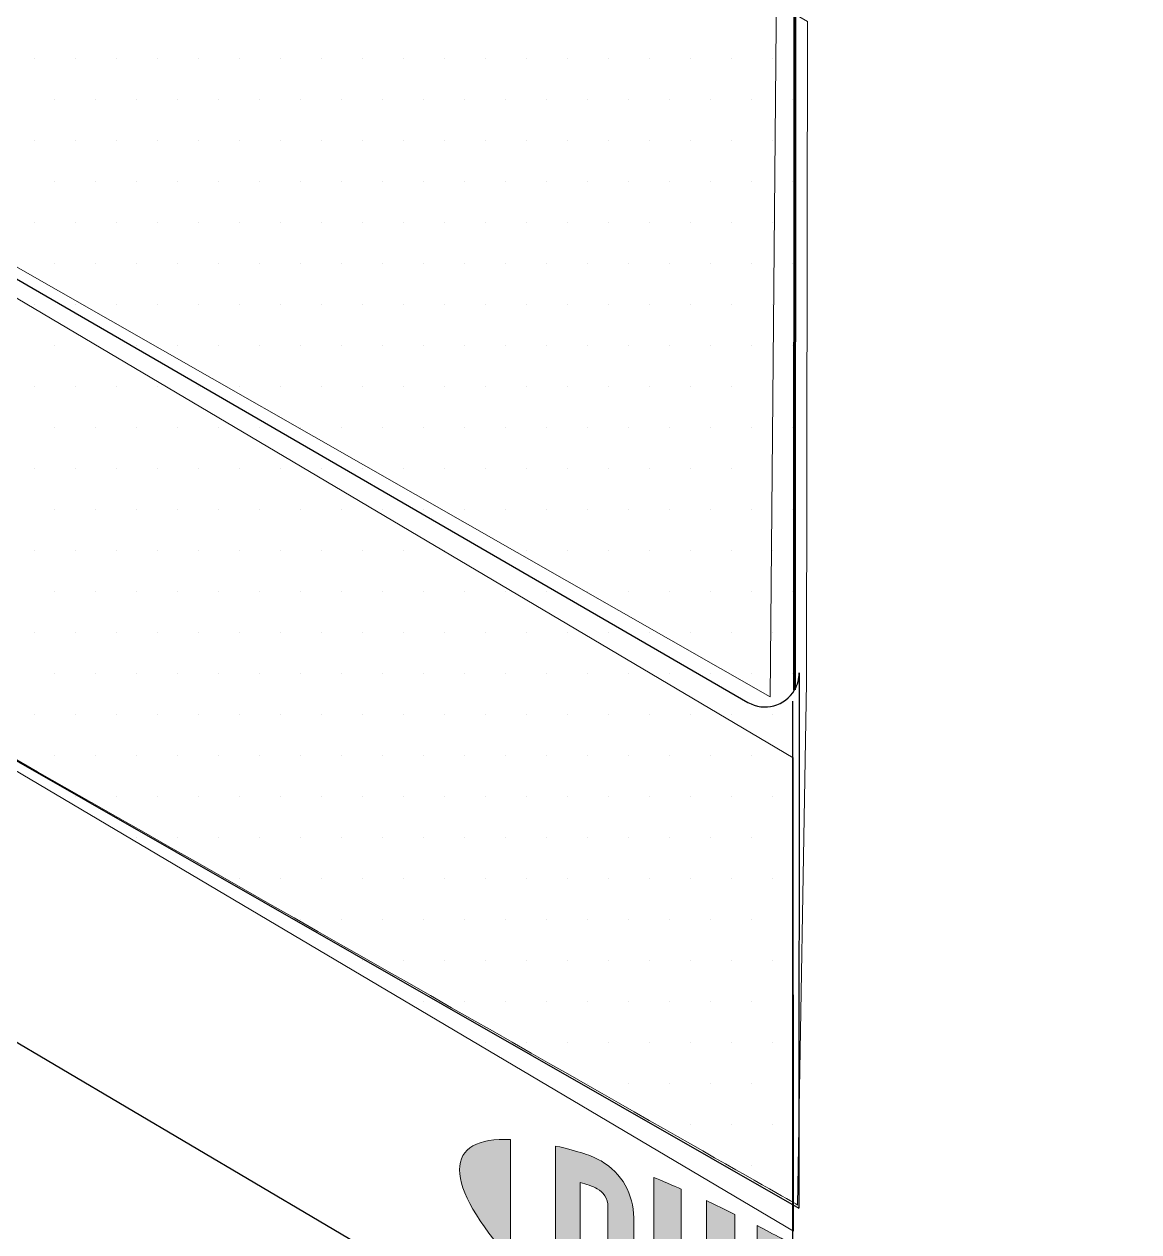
# Model space of a CAD drawing. Header units: inches. Extents: x -24 to 76, y -57 to 19.
# Drawn here: x 13.11 to 13.62, y 9.057 to 9.609 of the extents above; entities that cross this region are included whole.
import ezdxf

# ---------------------------------------------------------------- set-up
doc = ezdxf.new("R2010")
doc.units = ezdxf.units.IN
doc.header["$MEASUREMENT"] = 0
for name, color, linetype, lineweight in [('.ATI-HATCH', 7, 'Continuous', 0), ('G-ANNO-TTLB', 7, 'Continuous', 0), ('TYVEK', 7, 'Continuous', 0), ('X-REF - TRACED', 7, 'Continuous', 0)]:
    doc.layers.add(name, color=color, linetype=linetype, lineweight=lineweight)
pattern_1 = [(45, (0, 0), (-7.071, 7.071), [])]

# ---------------------------------------------------------------- blocks, each defined once
blk = doc.blocks.new('Block_338')
at = {"layer": 'X-REF - TRACED', "true_color": 0x848484, "transparency": 33554687}
h = blk.add_hatch(color=252, dxfattribs=at)
h.dxf.hatch_style = 2
edge = h.paths.add_edge_path()
edge.add_spline(control_points=[(13.30905, 9.0858), (13.30905, 9.07577), (13.31754, 9.06147), (13.33235, 9.04486), (13.33235, 9.04486), (13.33235, 9.09961), (13.33235, 9.09961), (13.31754, 9.10017), (13.30905, 9.09574), (13.30905, 9.0858)], knot_values=[0, 0, 0, 0, 1, 1, 1, 2, 2, 2, 3, 3, 3, 3], degree=3, periodic=0)
h = blk.add_hatch(color=252, dxfattribs=at)
h.dxf.hatch_style = 2
edge = h.paths.add_edge_path()
edge.add_spline(control_points=[(13.37687, 9.02426), (13.37687, 9.02006), (13.37467, 9.01993), (13.37204, 9.02145), (13.36999, 9.02263), (13.36683, 9.02531), (13.36425, 9.02761), (13.36425, 9.02761), (13.36425, 9.07996), (13.36425, 9.07996), (13.36683, 9.07925), (13.36999, 9.07828), (13.37204, 9.0771), (13.37467, 9.07558), (13.37687, 9.07291), (13.37687, 9.06871), (13.37687, 9.06871), (13.37687, 9.02426), (13.37687, 9.02426)], knot_values=[0, 0, 0, 0, 1, 1, 1, 2, 2, 2, 3, 3, 3, 4, 4, 4, 5, 5, 5, 6, 6, 6, 6], degree=3, periodic=0)
edge = h.paths.add_edge_path()
edge.add_spline(control_points=[(13.37376, 9.08979), (13.36962, 9.09218), (13.36365, 9.09423), (13.35285, 9.09663), (13.35285, 9.09663), (13.35285, 9.02407), (13.35285, 9.02407), (13.36235, 9.01529), (13.36962, 9.00916), (13.37376, 9.00677), (13.3833, 9.00126), (13.38867, 9.00485), (13.38867, 9.01558), (13.38867, 9.01558), (13.38867, 9.06376), (13.38867, 9.06376), (13.38867, 9.07449), (13.3833, 9.08428), (13.37376, 9.08979)], knot_values=[0, 0, 0, 0, 1, 1, 1, 2, 2, 2, 3, 3, 3, 4, 4, 4, 5, 5, 5, 6, 6, 6, 6], degree=3, periodic=0)
h = blk.add_hatch(color=252, dxfattribs=at)
h.dxf.hatch_style = 2
edge = h.paths.add_edge_path()
edge.add_spline(control_points=[(13.42191, 8.98975), (13.42191, 8.98555), (13.42065, 8.98362), (13.41608, 8.9869), (13.41159, 8.99011), (13.41038, 8.99299), (13.41038, 8.99796), (13.41038, 8.99796), (13.41038, 9.07694), (13.41038, 9.07694), (13.40739, 9.07829), (13.40075, 9.08107), (13.3979, 9.08225), (13.3979, 9.08225), (13.3979, 9.00237), (13.3979, 9.00237), (13.3979, 8.98962), (13.4033, 8.98154), (13.41608, 8.97248), (13.42777, 8.96419), (13.43493, 8.96683), (13.43493, 8.98099), (13.43493, 8.98099), (13.43493, 9.06537), (13.43493, 9.06537), (13.43249, 9.06663), (13.42449, 9.07047), (13.42191, 9.07165), (13.42191, 9.07165), (13.42191, 8.98975), (13.42191, 8.98975)], knot_values=[0, 0, 0, 0, 1, 1, 1, 2, 2, 2, 3, 3, 3, 4, 4, 4, 5, 5, 5, 6, 6, 6, 7, 7, 7, 8, 8, 8, 9, 9, 9, 10, 10, 10, 10], degree=3, periodic=0)
h = blk.add_hatch(color=252, dxfattribs=at)
h.dxf.hatch_style = 2
edge = h.paths.add_edge_path()
edge.add_spline(control_points=[(13.4694, 8.99703), (13.4694, 8.99246), (13.468, 8.99095), (13.46271, 8.99399), (13.46271, 8.99399), (13.45813, 8.99661), (13.45813, 8.99661), (13.45813, 8.99661), (13.45813, 9.03856), (13.45813, 9.03856), (13.46017, 9.03751), (13.46125, 9.03691), (13.46248, 9.03621), (13.4682, 9.0329), (13.4694, 9.02972), (13.4694, 9.02506), (13.4694, 9.02506), (13.4694, 8.99703), (13.4694, 8.99703)], knot_values=[0, 0, 0, 0, 1, 1, 1, 2, 2, 2, 3, 3, 3, 4, 4, 4, 5, 5, 5, 6, 6, 6, 6], degree=3, periodic=0)
edge = h.paths.add_edge_path()
edge.add_spline(control_points=[(13.46324, 9.0506), (13.46097, 9.05191), (13.45271, 9.05636), (13.44511, 9.06023), (13.44511, 9.06023), (13.44511, 8.95393), (13.44511, 8.95393), (13.44769, 8.95228), (13.45447, 8.94796), (13.45813, 8.94574), (13.45813, 8.94574), (13.45813, 8.98184), (13.45813, 8.98184), (13.45813, 8.98184), (13.46324, 8.97891), (13.46324, 8.97891), (13.47688, 8.97107), (13.48256, 8.97481), (13.48256, 8.98831), (13.48256, 8.98831), (13.48256, 9.01964), (13.48256, 9.01964), (13.48256, 9.03286), (13.47618, 9.04313), (13.46324, 9.0506)], knot_values=[0, 0, 0, 0, 1, 1, 1, 2, 2, 2, 3, 3, 3, 4, 4, 4, 5, 5, 5, 6, 6, 6, 7, 7, 7, 8, 8, 8, 8], degree=3, periodic=0)
h = blk.add_hatch(color=252, dxfattribs=at)
h.dxf.hatch_style = 2
edge = h.paths.add_edge_path()
edge.add_spline(control_points=[(13.51593, 8.93304), (13.51593, 8.92884), (13.51471, 8.92737), (13.5101, 8.92988), (13.50535, 8.93246), (13.50406, 8.93554), (13.50406, 8.93989), (13.50406, 8.93989), (13.50406, 9.00616), (13.50406, 9.00616), (13.50406, 9.01052), (13.50535, 9.01218), (13.5101, 9.00929), (13.51471, 9.00647), (13.51593, 9.00351), (13.51593, 8.99931), (13.51593, 8.99931), (13.51593, 8.93304), (13.51593, 8.93304)], knot_values=[0, 0, 0, 0, 1, 1, 1, 2, 2, 2, 3, 3, 3, 4, 4, 4, 5, 5, 5, 6, 6, 6, 6], degree=3, periodic=0)
edge = h.paths.add_edge_path()
edge.add_spline(control_points=[(13.5101, 9.02414), (13.49802, 9.03178), (13.49083, 9.02982), (13.49083, 9.01582), (13.49083, 9.01582), (13.49083, 8.94629), (13.49083, 8.94629), (13.49083, 8.93151), (13.49734, 8.92167), (13.5101, 8.91495), (13.52258, 8.90836), (13.52909, 8.91005), (13.52909, 8.92575), (13.52909, 8.92575), (13.52909, 8.99213), (13.52909, 8.99213), (13.52909, 9.00711), (13.5232, 9.01584), (13.5101, 9.02414)], knot_values=[0, 0, 0, 0, 1, 1, 1, 2, 2, 2, 3, 3, 3, 4, 4, 4, 5, 5, 5, 6, 6, 6, 6], degree=3, periodic=0)
h = blk.add_hatch(color=252, dxfattribs=at)
h.dxf.hatch_style = 2
edge = h.paths.add_edge_path()
edge.add_spline(control_points=[(13.56525, 8.93309), (13.56525, 8.93309), (13.5508, 8.99548), (13.5508, 8.99548), (13.54686, 8.99834), (13.54212, 9.00169), (13.53845, 9.00419), (13.53845, 9.00419), (13.53845, 8.90218), (13.53845, 8.90218), (13.54103, 8.90097), (13.5476, 8.89804), (13.55099, 8.89658), (13.55099, 8.89658), (13.54996, 8.95728), (13.54996, 8.95728), (13.54996, 8.95728), (13.56525, 8.89069), (13.56525, 8.89069), (13.5685, 8.88941), (13.57325, 8.88761), (13.57637, 8.8865), (13.57637, 8.8865), (13.57637, 8.97612), (13.57637, 8.97612), (13.57312, 8.97874), (13.5672, 8.9833), (13.56435, 8.98544), (13.56435, 8.98544), (13.56525, 8.93309), (13.56525, 8.93309)], knot_values=[0, 0, 0, 0, 1, 1, 1, 2, 2, 2, 3, 3, 3, 4, 4, 4, 5, 5, 5, 6, 6, 6, 7, 7, 7, 8, 8, 8, 9, 9, 9, 10, 10, 10, 10], degree=3, periodic=0)
h = blk.add_hatch(color=252, dxfattribs=at)
h.dxf.hatch_style = 2
edge = h.paths.add_edge_path()
edge.add_spline(control_points=[(13.58282, 8.95673), (13.58604, 8.9542), (13.58922, 8.95163), (13.59231, 8.94907), (13.59231, 8.94907), (13.59231, 8.88124), (13.59231, 8.88124), (13.59516, 8.88036), (13.60045, 8.87889), (13.60398, 8.87805), (13.60398, 8.87805), (13.60398, 8.93913), (13.60398, 8.93913), (13.60737, 8.93617), (13.61056, 8.93332), (13.61348, 8.93067), (13.61348, 8.93067), (13.61348, 8.94375), (13.61348, 8.94375), (13.60427, 8.95276), (13.59438, 8.96147), (13.58282, 8.97091), (13.58282, 8.97091), (13.58282, 8.95673), (13.58282, 8.95673)], knot_values=[0, 0, 0, 0, 1, 1, 1, 2, 2, 2, 3, 3, 3, 4, 4, 4, 5, 5, 5, 6, 6, 6, 7, 7, 7, 8, 8, 8, 8], degree=3, periodic=0)
h = blk.add_hatch(color=252, dxfattribs=at)
h.dxf.hatch_style = 2
edge = h.paths.add_edge_path()
edge.add_spline(control_points=[(13.6508, 8.88849), (13.6508, 8.87844), (13.6423, 8.87397), (13.62748, 8.87446), (13.62748, 8.87446), (13.62748, 8.92923), (13.62748, 8.92923), (13.6423, 8.91266), (13.6508, 8.89842), (13.6508, 8.88849)], knot_values=[0, 0, 0, 0, 1, 1, 1, 2, 2, 2, 3, 3, 3, 3], degree=3, periodic=0)
h = blk.add_hatch(color=252, dxfattribs=at)
h.dxf.hatch_style = 2
edge = h.paths.add_edge_path()
edge.add_spline(control_points=[(13.64387, 8.85952), (13.64387, 8.85952), (13.64528, 8.85871), (13.64528, 8.85871), (13.64528, 8.85871), (13.64736, 8.85377), (13.64736, 8.85377), (13.64736, 8.85377), (13.64944, 8.85631), (13.64944, 8.85631), (13.64944, 8.85631), (13.6508, 8.85552), (13.6508, 8.85552), (13.6508, 8.85552), (13.6508, 8.84763), (13.6508, 8.84763), (13.6508, 8.84763), (13.64953, 8.84837), (13.64953, 8.84837), (13.64953, 8.84837), (13.64953, 8.85398), (13.64953, 8.85398), (13.64953, 8.85398), (13.6474, 8.85144), (13.6474, 8.85144), (13.6474, 8.85144), (13.64727, 8.85151), (13.64727, 8.85151), (13.64727, 8.85151), (13.64515, 8.85651), (13.64515, 8.85651), (13.64515, 8.85651), (13.64515, 8.85089), (13.64515, 8.85089), (13.64515, 8.85089), (13.64387, 8.85163), (13.64387, 8.85163), (13.64387, 8.85163), (13.64387, 8.85952), (13.64387, 8.85952)], knot_values=[0, 0, 0, 0, 1, 1, 1, 2, 2, 2, 3, 3, 3, 4, 4, 4, 5, 5, 5, 6, 6, 6, 7, 7, 7, 8, 8, 8, 9, 9, 9, 10, 10, 10, 11, 11, 11, 12, 12, 12, 13, 13, 13, 13], degree=3, periodic=0)
edge = h.paths.add_edge_path()
edge.add_spline(control_points=[(13.63896, 8.86098), (13.63896, 8.86098), (13.63683, 8.8622), (13.63683, 8.8622), (13.63683, 8.8622), (13.63683, 8.86359), (13.63683, 8.86359), (13.63683, 8.86359), (13.6424, 8.86037), (13.6424, 8.86037), (13.6424, 8.86037), (13.6424, 8.85899), (13.6424, 8.85899), (13.6424, 8.85899), (13.64027, 8.86022), (13.64027, 8.86022), (13.64027, 8.86022), (13.64027, 8.85371), (13.64027, 8.85371), (13.64027, 8.85371), (13.63896, 8.85447), (13.63896, 8.85447), (13.63896, 8.85447), (13.63896, 8.86098), (13.63896, 8.86098)], knot_values=[0, 0, 0, 0, 1, 1, 1, 2, 2, 2, 3, 3, 3, 4, 4, 4, 5, 5, 5, 6, 6, 6, 7, 7, 7, 8, 8, 8, 8], degree=3, periodic=0)
at = {"layer": 'X-REF - TRACED'}
for points, knots in [([(13.30905, 9.0858), (13.30905, 9.07577), (13.31754, 9.06147), (13.33235, 9.04486), (13.33235, 9.04486), (13.33235, 9.09961), (13.33235, 9.09961), (13.31754, 9.10017), (13.30905, 9.09574), (13.30905, 9.0858)], [0, 0, 0, 0, 1, 1, 1, 2, 2, 2, 3, 3, 3, 3]), ([(13.37376, 9.08979), (13.36962, 9.09218), (13.36365, 9.09423), (13.35285, 9.09663), (13.35285, 9.09663), (13.35285, 9.02407), (13.35285, 9.02407), (13.36235, 9.01529), (13.36962, 9.00916), (13.37376, 9.00677), (13.3833, 9.00126), (13.38867, 9.00485), (13.38867, 9.01558), (13.38867, 9.01558), (13.38867, 9.06376), (13.38867, 9.06376), (13.38867, 9.07449), (13.3833, 9.08428), (13.37376, 9.08979)], [0, 0, 0, 0, 1, 1, 1, 2, 2, 2, 3, 3, 3, 4, 4, 4, 5, 5, 5, 6, 6, 6, 6]), ([(13.42191, 8.98975), (13.42191, 8.98555), (13.42065, 8.98362), (13.41608, 8.9869), (13.41159, 8.99011), (13.41038, 8.99299), (13.41038, 8.99796), (13.41038, 8.99796), (13.41038, 9.07694), (13.41038, 9.07694), (13.40739, 9.07829), (13.40075, 9.08107), (13.3979, 9.08225), (13.3979, 9.08225), (13.3979, 9.00237), (13.3979, 9.00237), (13.3979, 8.98962), (13.4033, 8.98154), (13.41608, 8.97248), (13.42777, 8.96419), (13.43493, 8.96683), (13.43493, 8.98099), (13.43493, 8.98099), (13.43493, 9.06537), (13.43493, 9.06537), (13.43249, 9.06663), (13.42449, 9.07047), (13.42191, 9.07165), (13.42191, 9.07165), (13.42191, 8.98975), (13.42191, 8.98975)], [0, 0, 0, 0, 1, 1, 1, 2, 2, 2, 3, 3, 3, 4, 4, 4, 5, 5, 5, 6, 6, 6, 7, 7, 7, 8, 8, 8, 9, 9, 9, 10, 10, 10, 10]), ([(13.37687, 9.02426), (13.37687, 9.02006), (13.37467, 9.01993), (13.37204, 9.02145), (13.36999, 9.02263), (13.36683, 9.02531), (13.36425, 9.02761), (13.36425, 9.02761), (13.36425, 9.07996), (13.36425, 9.07996), (13.36683, 9.07925), (13.36999, 9.07828), (13.37204, 9.0771), (13.37467, 9.07558), (13.37687, 9.07291), (13.37687, 9.06871), (13.37687, 9.06871), (13.37687, 9.02426), (13.37687, 9.02426)], [0, 0, 0, 0, 1, 1, 1, 2, 2, 2, 3, 3, 3, 4, 4, 4, 5, 5, 5, 6, 6, 6, 6]), ([(13.46324, 9.0506), (13.46097, 9.05191), (13.45271, 9.05636), (13.44511, 9.06023), (13.44511, 9.06023), (13.44511, 8.95393), (13.44511, 8.95393), (13.44769, 8.95228), (13.45447, 8.94796), (13.45813, 8.94574), (13.45813, 8.94574), (13.45813, 8.98184), (13.45813, 8.98184), (13.45813, 8.98184), (13.46324, 8.97891), (13.46324, 8.97891), (13.47688, 8.97107), (13.48256, 8.97481), (13.48256, 8.98831), (13.48256, 8.98831), (13.48256, 9.01964), (13.48256, 9.01964), (13.48256, 9.03286), (13.47618, 9.04313), (13.46324, 9.0506)], [0, 0, 0, 0, 1, 1, 1, 2, 2, 2, 3, 3, 3, 4, 4, 4, 5, 5, 5, 6, 6, 6, 7, 7, 7, 8, 8, 8, 8]), ([(13.4694, 8.99703), (13.4694, 8.99246), (13.468, 8.99095), (13.46271, 8.99399), (13.46271, 8.99399), (13.45813, 8.99661), (13.45813, 8.99661), (13.45813, 8.99661), (13.45813, 9.03856), (13.45813, 9.03856), (13.46017, 9.03751), (13.46125, 9.03691), (13.46248, 9.03621), (13.4682, 9.0329), (13.4694, 9.02972), (13.4694, 9.02506), (13.4694, 9.02506), (13.4694, 8.99703), (13.4694, 8.99703)], [0, 0, 0, 0, 1, 1, 1, 2, 2, 2, 3, 3, 3, 4, 4, 4, 5, 5, 5, 6, 6, 6, 6]), ([(13.5101, 9.02414), (13.49802, 9.03178), (13.49083, 9.02982), (13.49083, 9.01582), (13.49083, 9.01582), (13.49083, 8.94629), (13.49083, 8.94629), (13.49083, 8.93151), (13.49734, 8.92167), (13.5101, 8.91495), (13.52258, 8.90836), (13.52909, 8.91005), (13.52909, 8.92575), (13.52909, 8.92575), (13.52909, 8.99213), (13.52909, 8.99213), (13.52909, 9.00711), (13.5232, 9.01584), (13.5101, 9.02414)], [0, 0, 0, 0, 1, 1, 1, 2, 2, 2, 3, 3, 3, 4, 4, 4, 5, 5, 5, 6, 6, 6, 6]), ([(13.51593, 8.93304), (13.51593, 8.92884), (13.51471, 8.92737), (13.5101, 8.92988), (13.50535, 8.93246), (13.50406, 8.93554), (13.50406, 8.93989), (13.50406, 8.93989), (13.50406, 9.00616), (13.50406, 9.00616), (13.50406, 9.01052), (13.50535, 9.01218), (13.5101, 9.00929), (13.51471, 9.00647), (13.51593, 9.00351), (13.51593, 8.99931), (13.51593, 8.99931), (13.51593, 8.93304), (13.51593, 8.93304)], [0, 0, 0, 0, 1, 1, 1, 2, 2, 2, 3, 3, 3, 4, 4, 4, 5, 5, 5, 6, 6, 6, 6]), ([(13.56525, 8.93309), (13.56525, 8.93309), (13.5508, 8.99548), (13.5508, 8.99548), (13.54686, 8.99834), (13.54212, 9.00169), (13.53845, 9.00419), (13.53845, 9.00419), (13.53845, 8.90218), (13.53845, 8.90218), (13.54103, 8.90097), (13.5476, 8.89804), (13.55099, 8.89658), (13.55099, 8.89658), (13.54996, 8.95728), (13.54996, 8.95728), (13.54996, 8.95728), (13.56525, 8.89069), (13.56525, 8.89069), (13.5685, 8.88941), (13.57325, 8.88761), (13.57637, 8.8865), (13.57637, 8.8865), (13.57637, 8.97612), (13.57637, 8.97612), (13.57312, 8.97874), (13.5672, 8.9833), (13.56435, 8.98544), (13.56435, 8.98544), (13.56525, 8.93309), (13.56525, 8.93309)], [0, 0, 0, 0, 1, 1, 1, 2, 2, 2, 3, 3, 3, 4, 4, 4, 5, 5, 5, 6, 6, 6, 7, 7, 7, 8, 8, 8, 9, 9, 9, 10, 10, 10, 10]), ([(13.58282, 8.95673), (13.58604, 8.9542), (13.58922, 8.95163), (13.59231, 8.94907), (13.59231, 8.94907), (13.59231, 8.88124), (13.59231, 8.88124), (13.59516, 8.88036), (13.60045, 8.87889), (13.60398, 8.87805), (13.60398, 8.87805), (13.60398, 8.93913), (13.60398, 8.93913), (13.60737, 8.93617), (13.61056, 8.93332), (13.61348, 8.93067), (13.61348, 8.93067), (13.61348, 8.94375), (13.61348, 8.94375), (13.60427, 8.95276), (13.59438, 8.96147), (13.58282, 8.97091), (13.58282, 8.97091), (13.58282, 8.95673), (13.58282, 8.95673)], [0, 0, 0, 0, 1, 1, 1, 2, 2, 2, 3, 3, 3, 4, 4, 4, 5, 5, 5, 6, 6, 6, 7, 7, 7, 8, 8, 8, 8]), ([(13.6508, 8.88849), (13.6508, 8.87844), (13.6423, 8.87397), (13.62748, 8.87446), (13.62748, 8.87446), (13.62748, 8.92923), (13.62748, 8.92923), (13.6423, 8.91266), (13.6508, 8.89842), (13.6508, 8.88849)], [0, 0, 0, 0, 1, 1, 1, 2, 2, 2, 3, 3, 3, 3]), ([(13.63896, 8.86098), (13.63896, 8.86098), (13.63683, 8.8622), (13.63683, 8.8622), (13.63683, 8.8622), (13.63683, 8.86359), (13.63683, 8.86359), (13.63683, 8.86359), (13.6424, 8.86037), (13.6424, 8.86037), (13.6424, 8.86037), (13.6424, 8.85899), (13.6424, 8.85899), (13.6424, 8.85899), (13.64027, 8.86022), (13.64027, 8.86022), (13.64027, 8.86022), (13.64027, 8.85371), (13.64027, 8.85371), (13.64027, 8.85371), (13.63896, 8.85447), (13.63896, 8.85447), (13.63896, 8.85447), (13.63896, 8.86098), (13.63896, 8.86098)], [0, 0, 0, 0, 1, 1, 1, 2, 2, 2, 3, 3, 3, 4, 4, 4, 5, 5, 5, 6, 6, 6, 7, 7, 7, 8, 8, 8, 8]), ([(13.64387, 8.85952), (13.64387, 8.85952), (13.64528, 8.85871), (13.64528, 8.85871), (13.64528, 8.85871), (13.64736, 8.85377), (13.64736, 8.85377), (13.64736, 8.85377), (13.64944, 8.85631), (13.64944, 8.85631), (13.64944, 8.85631), (13.6508, 8.85552), (13.6508, 8.85552), (13.6508, 8.85552), (13.6508, 8.84763), (13.6508, 8.84763), (13.6508, 8.84763), (13.64953, 8.84837), (13.64953, 8.84837), (13.64953, 8.84837), (13.64953, 8.85398), (13.64953, 8.85398), (13.64953, 8.85398), (13.6474, 8.85144), (13.6474, 8.85144), (13.6474, 8.85144), (13.64727, 8.85151), (13.64727, 8.85151), (13.64727, 8.85151), (13.64515, 8.85651), (13.64515, 8.85651), (13.64515, 8.85651), (13.64515, 8.85089), (13.64515, 8.85089), (13.64515, 8.85089), (13.64387, 8.85163), (13.64387, 8.85163), (13.64387, 8.85163), (13.64387, 8.85952), (13.64387, 8.85952)], [0, 0, 0, 0, 1, 1, 1, 2, 2, 2, 3, 3, 3, 4, 4, 4, 5, 5, 5, 6, 6, 6, 7, 7, 7, 8, 8, 8, 9, 9, 9, 10, 10, 10, 11, 11, 11, 12, 12, 12, 13, 13, 13, 13])]:
    blk.add_open_spline(points, degree=3, knots=knots, dxfattribs=at)
blk = doc.blocks.new('Block_337')
at = {"layer": 'X-REF - TRACED'}
blk.add_blockref('Block_338', (0, 0), dxfattribs=at)
blk = doc.blocks.new('Block_497')
at = {"layer": '.ATI-HATCH', "color": 243, "lineweight": 0, "true_color": 0xcc667f}
for p, q in [((13.1146, 9.59381), (13.1146, 9.59381)), ((13.13335, 9.59381), (13.13335, 9.59381)), ((13.1521, 9.59381), (13.1521, 9.59381)), ((13.17085, 9.59381), (13.17085, 9.59381)), ((13.1896, 9.59381), (13.1896, 9.59381)), ((13.20835, 9.59381), (13.20835, 9.59381)), ((13.2271, 9.59381), (13.2271, 9.59381)), ((13.24585, 9.59381), (13.24585, 9.59381)), ((13.2646, 9.59381), (13.2646, 9.59381)), ((13.28335, 9.59381), (13.28335, 9.59381)), ((13.3021, 9.59381), (13.3021, 9.59381)), ((13.32085, 9.59381), (13.32085, 9.59381)), ((13.3396, 9.59381), (13.3396, 9.59381)), ((13.35835, 9.59381), (13.35835, 9.59381)), ((13.3771, 9.59381), (13.3771, 9.59381)), ((13.39585, 9.59381), (13.39585, 9.59381)), ((13.4146, 9.59381), (13.4146, 9.59381)), ((13.43335, 9.59381), (13.43335, 9.59381)), ((13.4521, 9.59381), (13.4521, 9.59381)), ((13.12397, 9.57506), (13.12397, 9.57506)), ((13.14272, 9.57506), (13.14272, 9.57506)), ((13.16147, 9.57506), (13.16147, 9.57506)), ((13.18022, 9.57506), (13.18022, 9.57506)), ((13.19897, 9.57506), (13.19897, 9.57506)), ((13.21772, 9.57506), (13.21772, 9.57506)), ((13.23647, 9.57506), (13.23647, 9.57506)), ((13.25522, 9.57506), (13.25522, 9.57506)), ((13.27397, 9.57506), (13.27397, 9.57506)), ((13.29272, 9.57506), (13.29272, 9.57506)), ((13.31147, 9.57506), (13.31147, 9.57506)), ((13.33022, 9.57506), (13.33022, 9.57506)), ((13.34897, 9.57506), (13.34897, 9.57506)), ((13.36772, 9.57506), (13.36772, 9.57506)), ((13.38647, 9.57506), (13.38647, 9.57506)), ((13.40522, 9.57506), (13.40522, 9.57506)), ((13.42397, 9.57506), (13.42397, 9.57506)), ((13.44272, 9.57506), (13.44272, 9.57506)), ((13.46147, 9.57506), (13.46147, 9.57506)), ((13.1146, 9.55631), (13.1146, 9.55631)), ((13.13335, 9.55631), (13.13335, 9.55631)), ((13.1521, 9.55631), (13.1521, 9.55631)), ((13.17085, 9.55631), (13.17085, 9.55631)), ((13.1896, 9.55631), (13.1896, 9.55631)), ((13.20835, 9.55631), (13.20835, 9.55631)), ((13.2271, 9.55631), (13.2271, 9.55631)), ((13.24585, 9.55631), (13.24585, 9.55631)), ((13.2646, 9.55631), (13.2646, 9.55631)), ((13.28335, 9.55631), (13.28335, 9.55631)), ((13.3021, 9.55631), (13.3021, 9.55631)), ((13.32085, 9.55631), (13.32085, 9.55631)), ((13.3396, 9.55631), (13.3396, 9.55631)), ((13.35835, 9.55631), (13.35835, 9.55631)), ((13.3771, 9.55631), (13.3771, 9.55631)), ((13.39585, 9.55631), (13.39585, 9.55631)), ((13.4146, 9.55631), (13.4146, 9.55631)), ((13.43335, 9.55631), (13.43335, 9.55631)), ((13.4521, 9.55631), (13.4521, 9.55631)), ((13.12397, 9.53756), (13.12397, 9.53756)), ((13.14272, 9.53756), (13.14272, 9.53756)), ((13.16147, 9.53756), (13.16147, 9.53756)), ((13.18022, 9.53756), (13.18022, 9.53756)), ((13.19897, 9.53756), (13.19897, 9.53756)), ((13.21772, 9.53756), (13.21772, 9.53756)), ((13.23647, 9.53756), (13.23647, 9.53756)), ((13.25522, 9.53756), (13.25522, 9.53756)), ((13.27397, 9.53756), (13.27397, 9.53756)), ((13.29272, 9.53756), (13.29272, 9.53756)), ((13.31147, 9.53756), (13.31147, 9.53756)), ((13.33022, 9.53756), (13.33022, 9.53756)), ((13.34897, 9.53756), (13.34897, 9.53756)), ((13.36772, 9.53756), (13.36772, 9.53756)), ((13.38647, 9.53756), (13.38647, 9.53756)), ((13.40522, 9.53756), (13.40522, 9.53756)), ((13.42397, 9.53756), (13.42397, 9.53756)), ((13.44272, 9.53756), (13.44272, 9.53756)), ((13.46147, 9.53756), (13.46147, 9.53756)), ((13.1146, 9.51881), (13.1146, 9.51881)), ((13.13335, 9.51881), (13.13335, 9.51881)), ((13.1521, 9.51881), (13.1521, 9.51881)), ((13.17085, 9.51881), (13.17085, 9.51881)), ((13.1896, 9.51881), (13.1896, 9.51881)), ((13.20835, 9.51881), (13.20835, 9.51881)), ((13.2271, 9.51881), (13.2271, 9.51881)), ((13.24585, 9.51881), (13.24585, 9.51881)), ((13.2646, 9.51881), (13.2646, 9.51881)), ((13.28335, 9.51881), (13.28335, 9.51881)), ((13.3021, 9.51881), (13.3021, 9.51881)), ((13.32085, 9.51881), (13.32085, 9.51881)), ((13.3396, 9.51881), (13.3396, 9.51881)), ((13.35835, 9.51881), (13.35835, 9.51881)), ((13.3771, 9.51881), (13.3771, 9.51881)), ((13.39585, 9.51881), (13.39585, 9.51881)), ((13.4146, 9.51881), (13.4146, 9.51881)), ((13.43335, 9.51881), (13.43335, 9.51881)), ((13.4521, 9.51881), (13.4521, 9.51881)), ((13.12397, 9.50006), (13.12397, 9.50006)), ((13.14272, 9.50006), (13.14272, 9.50006)), ((13.16147, 9.50006), (13.16147, 9.50006)), ((13.18022, 9.50006), (13.18022, 9.50006)), ((13.19897, 9.50006), (13.19897, 9.50006)), ((13.21772, 9.50006), (13.21772, 9.50006)), ((13.23647, 9.50006), (13.23647, 9.50006)), ((13.25522, 9.50006), (13.25522, 9.50006)), ((13.27397, 9.50006), (13.27397, 9.50006)), ((13.29272, 9.50006), (13.29272, 9.50006)), ((13.31147, 9.50006), (13.31147, 9.50006)), ((13.33022, 9.50006), (13.33022, 9.50006)), ((13.34897, 9.50006), (13.34897, 9.50006)), ((13.36772, 9.50006), (13.36772, 9.50006)), ((13.38647, 9.50006), (13.38647, 9.50006)), ((13.40522, 9.50006), (13.40522, 9.50006)), ((13.42397, 9.50006), (13.42397, 9.50006)), ((13.44272, 9.50006), (13.44272, 9.50006)), ((13.46147, 9.50006), (13.46147, 9.50006)), ((13.1146, 9.48131), (13.1146, 9.48131)), ((13.13335, 9.48131), (13.13335, 9.48131)), ((13.1521, 9.48131), (13.1521, 9.48131)), ((13.17085, 9.48131), (13.17085, 9.48131)), ((13.1896, 9.48131), (13.1896, 9.48131)), ((13.20835, 9.48131), (13.20835, 9.48131)), ((13.2271, 9.48131), (13.2271, 9.48131)), ((13.24585, 9.48131), (13.24585, 9.48131)), ((13.2646, 9.48131), (13.2646, 9.48131)), ((13.28335, 9.48131), (13.28335, 9.48131)), ((13.3021, 9.48131), (13.3021, 9.48131)), ((13.32085, 9.48131), (13.32085, 9.48131)), ((13.3396, 9.48131), (13.3396, 9.48131)), ((13.35835, 9.48131), (13.35835, 9.48131)), ((13.3771, 9.48131), (13.3771, 9.48131)), ((13.39585, 9.48131), (13.39585, 9.48131)), ((13.4146, 9.48131), (13.4146, 9.48131)), ((13.43335, 9.48131), (13.43335, 9.48131)), ((13.4521, 9.48131), (13.4521, 9.48131)), ((13.12397, 9.46256), (13.12397, 9.46256)), ((13.14272, 9.46256), (13.14272, 9.46256)), ((13.16147, 9.46256), (13.16147, 9.46256)), ((13.18022, 9.46256), (13.18022, 9.46256)), ((13.19897, 9.46256), (13.19897, 9.46256)), ((13.21772, 9.46256), (13.21772, 9.46256)), ((13.23647, 9.46256), (13.23647, 9.46256)), ((13.25522, 9.46256), (13.25522, 9.46256)), ((13.27397, 9.46256), (13.27397, 9.46256)), ((13.29272, 9.46256), (13.29272, 9.46256)), ((13.31147, 9.46256), (13.31147, 9.46256)), ((13.33022, 9.46256), (13.33022, 9.46256)), ((13.34897, 9.46256), (13.34897, 9.46256)), ((13.36772, 9.46256), (13.36772, 9.46256)), ((13.38647, 9.46256), (13.38647, 9.46256)), ((13.40522, 9.46256), (13.40522, 9.46256)), ((13.42397, 9.46256), (13.42397, 9.46256)), ((13.44272, 9.46256), (13.44272, 9.46256)), ((13.46147, 9.46256), (13.46147, 9.46256)), ((13.1146, 9.44381), (13.1146, 9.44381)), ((13.13335, 9.44381), (13.13335, 9.44381)), ((13.1521, 9.44381), (13.1521, 9.44381)), ((13.17085, 9.44381), (13.17085, 9.44381)), ((13.1896, 9.44381), (13.1896, 9.44381)), ((13.20835, 9.44381), (13.20835, 9.44381)), ((13.2271, 9.44381), (13.2271, 9.44381)), ((13.24585, 9.44381), (13.24585, 9.44381)), ((13.2646, 9.44381), (13.2646, 9.44381)), ((13.28335, 9.44381), (13.28335, 9.44381)), ((13.3021, 9.44381), (13.3021, 9.44381)), ((13.32085, 9.44381), (13.32085, 9.44381)), ((13.3396, 9.44381), (13.3396, 9.44381)), ((13.35835, 9.44381), (13.35835, 9.44381)), ((13.3771, 9.44381), (13.3771, 9.44381)), ((13.39585, 9.44381), (13.39585, 9.44381)), ((13.4146, 9.44381), (13.4146, 9.44381)), ((13.43335, 9.44381), (13.43335, 9.44381)), ((13.4521, 9.44381), (13.4521, 9.44381)), ((13.12397, 9.42506), (13.12397, 9.42506)), ((13.14272, 9.42506), (13.14272, 9.42506)), ((13.16147, 9.42506), (13.16147, 9.42506)), ((13.18022, 9.42506), (13.18022, 9.42506)), ((13.19897, 9.42506), (13.19897, 9.42506)), ((13.21772, 9.42506), (13.21772, 9.42506)), ((13.23647, 9.42506), (13.23647, 9.42506)), ((13.25522, 9.42506), (13.25522, 9.42506)), ((13.27397, 9.42506), (13.27397, 9.42506)), ((13.29272, 9.42506), (13.29272, 9.42506)), ((13.31147, 9.42506), (13.31147, 9.42506)), ((13.33022, 9.42506), (13.33022, 9.42506)), ((13.34897, 9.42506), (13.34897, 9.42506)), ((13.36772, 9.42506), (13.36772, 9.42506)), ((13.38647, 9.42506), (13.38647, 9.42506)), ((13.40522, 9.42506), (13.40522, 9.42506)), ((13.42397, 9.42506), (13.42397, 9.42506)), ((13.44272, 9.42506), (13.44272, 9.42506)), ((13.46147, 9.42506), (13.46147, 9.42506)), ((13.1146, 9.40631), (13.1146, 9.40631)), ((13.13335, 9.40631), (13.13335, 9.40631)), ((13.1521, 9.40631), (13.1521, 9.40631)), ((13.17085, 9.40631), (13.17085, 9.40631)), ((13.1896, 9.40631), (13.1896, 9.40631)), ((13.20835, 9.40631), (13.20835, 9.40631)), ((13.2271, 9.40631), (13.2271, 9.40631)), ((13.24585, 9.40631), (13.24585, 9.40631)), ((13.2646, 9.40631), (13.2646, 9.40631)), ((13.28335, 9.40631), (13.28335, 9.40631)), ((13.3021, 9.40631), (13.3021, 9.40631)), ((13.32085, 9.40631), (13.32085, 9.40631)), ((13.3396, 9.40631), (13.3396, 9.40631)), ((13.35835, 9.40631), (13.35835, 9.40631)), ((13.3771, 9.40631), (13.3771, 9.40631)), ((13.39585, 9.40631), (13.39585, 9.40631)), ((13.4146, 9.40631), (13.4146, 9.40631)), ((13.43335, 9.40631), (13.43335, 9.40631)), ((13.4521, 9.40631), (13.4521, 9.40631)), ((13.12397, 9.38756), (13.12397, 9.38756)), ((13.14272, 9.38756), (13.14272, 9.38756)), ((13.16147, 9.38756), (13.16147, 9.38756)), ((13.18022, 9.38756), (13.18022, 9.38756)), ((13.19897, 9.38756), (13.19897, 9.38756)), ((13.21772, 9.38756), (13.21772, 9.38756)), ((13.23647, 9.38756), (13.23647, 9.38756)), ((13.25522, 9.38756), (13.25522, 9.38756)), ((13.27397, 9.38756), (13.27397, 9.38756)), ((13.29272, 9.38756), (13.29272, 9.38756)), ((13.31147, 9.38756), (13.31147, 9.38756)), ((13.33022, 9.38756), (13.33022, 9.38756)), ((13.34897, 9.38756), (13.34897, 9.38756)), ((13.36772, 9.38756), (13.36772, 9.38756)), ((13.38647, 9.38756), (13.38647, 9.38756)), ((13.40522, 9.38756), (13.40522, 9.38756)), ((13.42397, 9.38756), (13.42397, 9.38756)), ((13.44272, 9.38756), (13.44272, 9.38756)), ((13.46147, 9.38756), (13.46147, 9.38756)), ((13.1146, 9.36881), (13.1146, 9.36881)), ((13.13335, 9.36881), (13.13335, 9.36881)), ((13.1521, 9.36881), (13.1521, 9.36881)), ((13.17085, 9.36881), (13.17085, 9.36881)), ((13.1896, 9.36881), (13.1896, 9.36881)), ((13.20835, 9.36881), (13.20835, 9.36881)), ((13.2271, 9.36881), (13.2271, 9.36881)), ((13.24585, 9.36881), (13.24585, 9.36881)), ((13.2646, 9.36881), (13.2646, 9.36881)), ((13.28335, 9.36881), (13.28335, 9.36881)), ((13.3021, 9.36881), (13.3021, 9.36881)), ((13.32085, 9.36881), (13.32085, 9.36881)), ((13.3396, 9.36881), (13.3396, 9.36881)), ((13.35835, 9.36881), (13.35835, 9.36881)), ((13.3771, 9.36881), (13.3771, 9.36881)), ((13.39585, 9.36881), (13.39585, 9.36881)), ((13.4146, 9.36881), (13.4146, 9.36881)), ((13.43335, 9.36881), (13.43335, 9.36881)), ((13.4521, 9.36881), (13.4521, 9.36881)), ((13.12397, 9.35006), (13.12397, 9.35006)), ((13.14272, 9.35006), (13.14272, 9.35006)), ((13.16147, 9.35006), (13.16147, 9.35006)), ((13.18022, 9.35006), (13.18022, 9.35006)), ((13.19897, 9.35006), (13.19897, 9.35006)), ((13.21772, 9.35006), (13.21772, 9.35006)), ((13.23647, 9.35006), (13.23647, 9.35006)), ((13.25522, 9.35006), (13.25522, 9.35006)), ((13.27397, 9.35006), (13.27397, 9.35006)), ((13.29272, 9.35006), (13.29272, 9.35006)), ((13.31147, 9.35006), (13.31147, 9.35006)), ((13.33022, 9.35006), (13.33022, 9.35006)), ((13.34897, 9.35006), (13.34897, 9.35006)), ((13.36772, 9.35006), (13.36772, 9.35006)), ((13.38647, 9.35006), (13.38647, 9.35006)), ((13.40522, 9.35006), (13.40522, 9.35006)), ((13.42397, 9.35006), (13.42397, 9.35006)), ((13.44272, 9.35006), (13.44272, 9.35006)), ((13.46147, 9.35006), (13.46147, 9.35006)), ((13.1146, 9.33131), (13.1146, 9.33131)), ((13.13335, 9.33131), (13.13335, 9.33131)), ((13.1521, 9.33131), (13.1521, 9.33131)), ((13.17085, 9.33131), (13.17085, 9.33131)), ((13.1896, 9.33131), (13.1896, 9.33131)), ((13.20835, 9.33131), (13.20835, 9.33131)), ((13.2271, 9.33131), (13.2271, 9.33131)), ((13.24585, 9.33131), (13.24585, 9.33131)), ((13.2646, 9.33131), (13.2646, 9.33131)), ((13.28335, 9.33131), (13.28335, 9.33131)), ((13.3021, 9.33131), (13.3021, 9.33131)), ((13.32085, 9.33131), (13.32085, 9.33131)), ((13.3396, 9.33131), (13.3396, 9.33131)), ((13.35835, 9.33131), (13.35835, 9.33131)), ((13.3771, 9.33131), (13.3771, 9.33131)), ((13.39585, 9.33131), (13.39585, 9.33131)), ((13.4146, 9.33131), (13.4146, 9.33131)), ((13.43335, 9.33131), (13.43335, 9.33131)), ((13.4521, 9.33131), (13.4521, 9.33131)), ((13.12397, 9.31256), (13.12397, 9.31256)), ((13.14272, 9.31256), (13.14272, 9.31256)), ((13.16147, 9.31256), (13.16147, 9.31256)), ((13.18022, 9.31256), (13.18022, 9.31256)), ((13.19897, 9.31256), (13.19897, 9.31256)), ((13.21772, 9.31256), (13.21772, 9.31256)), ((13.23647, 9.31256), (13.23647, 9.31256)), ((13.25522, 9.31256), (13.25522, 9.31256)), ((13.27397, 9.31256), (13.27397, 9.31256)), ((13.29272, 9.31256), (13.29272, 9.31256)), ((13.31147, 9.31256), (13.31147, 9.31256)), ((13.33022, 9.31256), (13.33022, 9.31256)), ((13.34897, 9.31256), (13.34897, 9.31256)), ((13.36772, 9.31256), (13.36772, 9.31256)), ((13.38647, 9.31256), (13.38647, 9.31256)), ((13.40522, 9.31256), (13.40522, 9.31256)), ((13.42397, 9.31256), (13.42397, 9.31256)), ((13.44272, 9.31256), (13.44272, 9.31256)), ((13.46147, 9.31256), (13.46147, 9.31256)), ((13.1146, 9.29381), (13.1146, 9.29381)), ((13.13335, 9.29381), (13.13335, 9.29381)), ((13.1521, 9.29381), (13.1521, 9.29381)), ((13.17085, 9.29381), (13.17085, 9.29381)), ((13.1896, 9.29381), (13.1896, 9.29381)), ((13.20835, 9.29381), (13.20835, 9.29381)), ((13.2271, 9.29381), (13.2271, 9.29381)), ((13.24585, 9.29381), (13.24585, 9.29381)), ((13.2646, 9.29381), (13.2646, 9.29381)), ((13.28335, 9.29381), (13.28335, 9.29381)), ((13.3021, 9.29381), (13.3021, 9.29381)), ((13.32085, 9.29381), (13.32085, 9.29381)), ((13.3396, 9.29381), (13.3396, 9.29381)), ((13.35835, 9.29381), (13.35835, 9.29381)), ((13.3771, 9.29381), (13.3771, 9.29381)), ((13.39585, 9.29381), (13.39585, 9.29381)), ((13.4146, 9.29381), (13.4146, 9.29381)), ((13.43335, 9.29381), (13.43335, 9.29381)), ((13.4521, 9.29381), (13.4521, 9.29381)), ((13.12397, 9.27506), (13.12397, 9.27506)), ((13.14272, 9.27506), (13.14272, 9.27506)), ((13.16147, 9.27506), (13.16147, 9.27506)), ((13.18022, 9.27506), (13.18022, 9.27506)), ((13.19897, 9.27506), (13.19897, 9.27506)), ((13.21772, 9.27506), (13.21772, 9.27506)), ((13.23647, 9.27506), (13.23647, 9.27506)), ((13.25522, 9.27506), (13.25522, 9.27506)), ((13.27397, 9.27506), (13.27397, 9.27506)), ((13.29272, 9.27506), (13.29272, 9.27506)), ((13.31147, 9.27506), (13.31147, 9.27506)), ((13.33022, 9.27506), (13.33022, 9.27506)), ((13.34897, 9.27506), (13.34897, 9.27506)), ((13.36772, 9.27506), (13.36772, 9.27506)), ((13.38647, 9.27506), (13.38647, 9.27506)), ((13.40522, 9.27506), (13.40522, 9.27506)), ((13.42397, 9.27506), (13.42397, 9.27506)), ((13.44272, 9.27506), (13.44272, 9.27506)), ((13.46147, 9.27506), (13.46147, 9.27506)), ((13.13335, 9.25631), (13.13335, 9.25631)), ((13.1521, 9.25631), (13.1521, 9.25631)), ((13.17085, 9.25631), (13.17085, 9.25631)), ((13.1896, 9.25631), (13.1896, 9.25631)), ((13.20835, 9.25631), (13.20835, 9.25631)), ((13.2271, 9.25631), (13.2271, 9.25631)), ((13.24585, 9.25631), (13.24585, 9.25631)), ((13.2646, 9.25631), (13.2646, 9.25631)), ((13.28335, 9.25631), (13.28335, 9.25631)), ((13.3021, 9.25631), (13.3021, 9.25631)), ((13.32085, 9.25631), (13.32085, 9.25631)), ((13.3396, 9.25631), (13.3396, 9.25631)), ((13.35835, 9.25631), (13.35835, 9.25631)), ((13.3771, 9.25631), (13.3771, 9.25631)), ((13.39585, 9.25631), (13.39585, 9.25631)), ((13.4146, 9.25631), (13.4146, 9.25631)), ((13.43335, 9.25631), (13.43335, 9.25631)), ((13.4521, 9.25631), (13.4521, 9.25631)), ((13.16147, 9.23756), (13.16147, 9.23756)), ((13.18022, 9.23756), (13.18022, 9.23756)), ((13.19897, 9.23756), (13.19897, 9.23756)), ((13.21772, 9.23756), (13.21772, 9.23756)), ((13.23647, 9.23756), (13.23647, 9.23756)), ((13.25522, 9.23756), (13.25522, 9.23756)), ((13.27397, 9.23756), (13.27397, 9.23756)), ((13.29272, 9.23756), (13.29272, 9.23756)), ((13.31147, 9.23756), (13.31147, 9.23756)), ((13.33022, 9.23756), (13.33022, 9.23756)), ((13.34897, 9.23756), (13.34897, 9.23756)), ((13.36772, 9.23756), (13.36772, 9.23756)), ((13.38647, 9.23756), (13.38647, 9.23756)), ((13.40522, 9.23756), (13.40522, 9.23756)), ((13.42397, 9.23756), (13.42397, 9.23756)), ((13.44272, 9.23756), (13.44272, 9.23756)), ((13.46147, 9.23756), (13.46147, 9.23756)), ((13.20835, 9.21881), (13.20835, 9.21881)), ((13.2271, 9.21881), (13.2271, 9.21881)), ((13.24585, 9.21881), (13.24585, 9.21881)), ((13.2646, 9.21881), (13.2646, 9.21881)), ((13.28335, 9.21881), (13.28335, 9.21881)), ((13.3021, 9.21881), (13.3021, 9.21881)), ((13.32085, 9.21881), (13.32085, 9.21881)), ((13.3396, 9.21881), (13.3396, 9.21881)), ((13.35835, 9.21881), (13.35835, 9.21881)), ((13.3771, 9.21881), (13.3771, 9.21881)), ((13.39585, 9.21881), (13.39585, 9.21881)), ((13.4146, 9.21881), (13.4146, 9.21881)), ((13.43335, 9.21881), (13.43335, 9.21881)), ((13.4521, 9.21881), (13.4521, 9.21881)), ((13.23647, 9.20006), (13.23647, 9.20006)), ((13.25522, 9.20006), (13.25522, 9.20006)), ((13.27397, 9.20006), (13.27397, 9.20006)), ((13.29272, 9.20006), (13.29272, 9.20006)), ((13.31147, 9.20006), (13.31147, 9.20006)), ((13.33022, 9.20006), (13.33022, 9.20006)), ((13.34897, 9.20006), (13.34897, 9.20006)), ((13.36772, 9.20006), (13.36772, 9.20006)), ((13.38647, 9.20006), (13.38647, 9.20006)), ((13.40522, 9.20006), (13.40522, 9.20006)), ((13.42397, 9.20006), (13.42397, 9.20006)), ((13.44272, 9.20006), (13.44272, 9.20006)), ((13.46147, 9.20006), (13.46147, 9.20006)), ((13.2646, 9.18131), (13.2646, 9.18131)), ((13.28335, 9.18131), (13.28335, 9.18131)), ((13.3021, 9.18131), (13.3021, 9.18131)), ((13.32085, 9.18131), (13.32085, 9.18131)), ((13.3396, 9.18131), (13.3396, 9.18131)), ((13.35835, 9.18131), (13.35835, 9.18131)), ((13.3771, 9.18131), (13.3771, 9.18131)), ((13.39585, 9.18131), (13.39585, 9.18131)), ((13.4146, 9.18131), (13.4146, 9.18131)), ((13.43335, 9.18131), (13.43335, 9.18131)), ((13.4521, 9.18131), (13.4521, 9.18131)), ((13.29272, 9.16256), (13.29272, 9.16256)), ((13.31147, 9.16256), (13.31147, 9.16256)), ((13.33022, 9.16256), (13.33022, 9.16256)), ((13.34897, 9.16256), (13.34897, 9.16256)), ((13.36772, 9.16256), (13.36772, 9.16256)), ((13.38647, 9.16256), (13.38647, 9.16256)), ((13.40522, 9.16256), (13.40522, 9.16256)), ((13.42397, 9.16256), (13.42397, 9.16256)), ((13.44272, 9.16256), (13.44272, 9.16256)), ((13.46147, 9.16256), (13.46147, 9.16256)), ((13.32085, 9.14381), (13.32085, 9.14381)), ((13.3396, 9.14381), (13.3396, 9.14381)), ((13.35835, 9.14381), (13.35835, 9.14381)), ((13.3771, 9.14381), (13.3771, 9.14381)), ((13.39585, 9.14381), (13.39585, 9.14381)), ((13.4146, 9.14381), (13.4146, 9.14381)), ((13.43335, 9.14381), (13.43335, 9.14381)), ((13.4521, 9.14381), (13.4521, 9.14381)), ((13.36772, 9.12506), (13.36772, 9.12506)), ((13.38647, 9.12506), (13.38647, 9.12506)), ((13.40522, 9.12506), (13.40522, 9.12506)), ((13.42397, 9.12506), (13.42397, 9.12506)), ((13.44272, 9.12506), (13.44272, 9.12506)), ((13.46147, 9.12506), (13.46147, 9.12506)), ((13.4146, 9.10631), (13.4146, 9.10631)), ((13.43335, 9.10631), (13.43335, 9.10631)), ((13.4521, 9.10631), (13.4521, 9.10631)), ((13.44272, 9.08756), (13.44272, 9.08756)), ((13.46147, 9.08756), (13.46147, 9.08756))]:
    blk.add_line(p, q, dxfattribs=at)
at = {"layer": '.ATI-HATCH'}
blk.add_open_spline([(13.46809, 9.61075), (13.46809, 9.61075), (13.38904, 9.65665), (13.38904, 9.65665), (13.38904, 9.65665), (12.60614, 10.10802), (12.60614, 10.10802), (12.60614, 10.10802), (12.32327, 9.94829), (12.32327, 9.94829), (12.32327, 9.94829), (12.32145, 9.94726), (12.32145, 9.94726), (12.32145, 9.94726), (12.31818, 9.71916), (12.31818, 9.71916), (12.32857, 9.71727), (13.46294, 9.07001), (13.46364, 9.06966), (13.46364, 9.06966), (13.46765, 9.30848), (13.46765, 9.30848), (13.46765, 9.30848), (13.46765, 9.30846), (13.46765, 9.30846), (13.46765, 9.30846), (13.46809, 9.61075), (13.46809, 9.61075)], degree=3, knots=[0, 0, 0, 0, 1, 1, 1, 2, 2, 2, 3, 3, 3, 4, 4, 4, 5, 5, 5, 6, 6, 6, 7, 7, 7, 8, 8, 8, 9, 9, 9, 9], dxfattribs=at)

msp = doc.modelspace()

# ---------------------------------------------------------------- hatches: boundary and pattern name
at = {"layer": 'G-ANNO-TTLB', "true_color": 0xff00ff, "transparency": 33554687}
h = msp.add_hatch(color=6, dxfattribs=at)
edge = h.paths.add_edge_path()
edge.add_spline(control_points=[(19.91565, -15.06516), (19.91565, -15.06516), (-20.7721, -15.06516), (-20.7721, -15.06516), (-20.7721, -15.06516), (-20.7721, 19.05984), (-20.7721, 19.05984), (-20.7721, 19.05984), (19.91565, 19.05984), (19.91565, 19.05984), (19.91565, 19.05984), (19.91565, -15.06516), (19.91565, -15.06516)], knot_values=[0, 0, 0, 0, 1, 1, 1, 2, 2, 2, 3, 3, 3, 4, 4, 4, 4], degree=3, periodic=0)
edge = h.paths.add_edge_path()
edge.add_spline(control_points=[(-20.6471, 18.93484), (-20.6471, 18.93484), (-20.6471, -14.94016), (-20.6471, -14.94016), (-20.6471, -14.94016), (19.79065, -14.94016), (19.79065, -14.94016), (19.79065, -14.94016), (19.79065, 18.93484), (19.79065, 18.93484), (19.79065, 18.93484), (-20.6471, 18.93484), (-20.6471, 18.93484)], knot_values=[0, 0, 0, 0, 1, 1, 1, 2, 2, 2, 3, 3, 3, 4, 4, 4, 4], degree=3, periodic=0)
edge.add_line((-20.6471, 18.93484), (-20.6471, 18.93484))
at = {"layer": 'TYVEK', "true_color": 0x000000, "transparency": 33554687}
h = msp.add_hatch(dxfattribs=at)
h.set_pattern_fill('_U', color=18, scale=10, angle=45, style=2, pattern_type=0)
h.set_pattern_definition(pattern_1)
h.paths.add_polyline_path([(13.45101, 9.30198), (12.31449, 9.95028), (12.60286, 10.11252), (13.45404, 9.62623)])
h = msp.add_hatch(dxfattribs=at)
h.set_pattern_fill('_U', color=18, scale=10, angle=45, style=2, pattern_type=0)
h.set_pattern_definition(pattern_1)
h.paths.add_polyline_path([(13.46174, 9.05776), (12.31751, 9.73508), (12.3173, 9.95135), (13.46154, 9.27403)])

# ---------------------------------------------------------------- linework, layer by layer
at = {"layer": 'G-ANNO-TTLB'}
for points in [[(19.91565, -15.06516), (19.91565, -15.06516), (-20.7721, -15.06516), (-20.7721, -15.06516), (-20.7721, -15.06516), (-20.7721, 19.05984), (-20.7721, 19.05984), (-20.7721, 19.05984), (19.91565, 19.05984), (19.91565, 19.05984), (19.91565, 19.05984), (19.91565, -15.06516), (19.91565, -15.06516)], [(-20.6471, 18.93484), (-20.6471, 18.93484), (-20.6471, -14.94016), (-20.6471, -14.94016), (-20.6471, -14.94016), (19.79065, -14.94016), (19.79065, -14.94016), (19.79065, -14.94016), (19.79065, 18.93484), (19.79065, 18.93484), (19.79065, 18.93484), (-20.6471, 18.93484), (-20.6471, 18.93484)]]:
    msp.add_open_spline(points, degree=3, knots=[0, 0, 0, 0, 1, 1, 1, 2, 2, 2, 3, 3, 3, 4, 4, 4, 4], dxfattribs=at)
at = {"layer": 'TYVEK', "color": 18, "lineweight": 60, "true_color": 0x000000}
msp.add_line((13.46227, 9.30516), (13.46289, 11.67393), dxfattribs=at)
at = {"layer": 'TYVEK', "color": 4, "lineweight": 25, "true_color": 0x00ffff}
for p, q in [((12.31449, 9.72552), (13.46414, 9.06815)), ((13.08987, 9.50254), (13.44092, 9.29946)), ((13.46437, 9.31298), (13.46414, 9.06815))]:
    msp.add_line(p, q, dxfattribs=at)
at = {"layer": 'TYVEK', "color": 1, "lineweight": 25, "true_color": 0xff0000}
for p, q in [((13.46147, 8.84296), (13.46147, 9.29996)), ((12.95394, 9.23403), (13.46307, 8.93379))]:
    msp.add_line(p, q, dxfattribs=at)
at = {"layer": 'TYVEK'}
for points in [[(13.45101, 9.30198), (12.31449, 9.95028), (12.60286, 10.11252), (13.45404, 9.62623)], [(13.46174, 9.05776), (12.31751, 9.73508), (12.3173, 9.95135), (13.46154, 9.27403)]]:
    msp.add_lwpolyline(points, close=True, dxfattribs=at)
at = {"layer": 'TYVEK', "color": 4, "lineweight": 25, "true_color": 0x00ffff}
for points in [[(13.46437, 9.31298)], [(13.46512, 9.28827)]]:
    msp.add_lwpolyline(points, dxfattribs=at)
at = {"layer": 'TYVEK', "color": 18, "lineweight": 25, "true_color": 0x000000}
msp.add_lwpolyline([(13.46512, 9.29736)], dxfattribs=at)
at = {"layer": 'TYVEK', "color": 4, "lineweight": 25, "true_color": 0x00ffff}
msp.add_open_spline([(13.44092, 9.29946), (13.44839, 9.29514), (13.45795, 9.29769), (13.46227, 9.30516), (13.46365, 9.30754), (13.46437, 9.31024), (13.46437, 9.31298)], degree=3, knots=[0, 0, 0, 0, 1, 1, 1, 2, 2, 2, 2], dxfattribs=at)

# ---------------------------------------------------------------- block references
at = {"layer": '.ATI-HATCH'}
msp.add_blockref('Block_497', (0, 0), dxfattribs=at)
at = {"layer": 'X-REF - TRACED'}
msp.add_blockref('Block_337', (0, 0), dxfattribs=at)

doc.saveas('drawing.dxf')
